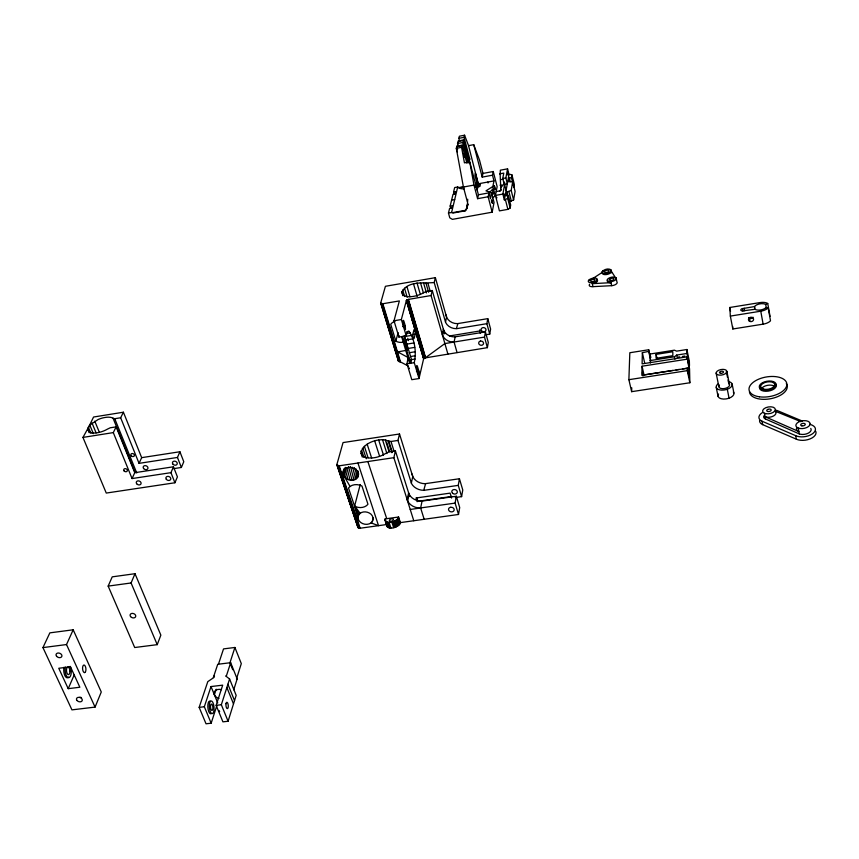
<?xml version="1.0" encoding="UTF-8"?>
<svg xmlns="http://www.w3.org/2000/svg" width="859" height="859" viewBox="0 0 859 859"><rect width="100%" height="100%" fill="white"/><g stroke="black" fill="none" stroke-linecap="round" stroke-linejoin="round"><path stroke-width="1.29" d="M408.132 356.925L407.005 363.84L411.794 379.689L419.02 378.54L414.263 362.67C416.508 352.34 414.994 340.271 409.131 331.402L408.025 331.209L407.145 332.293L406.232 335.848L398.92 337.061L394.002 320.761L399.371 300.929L382.835 303.742L380.666 303.087L385.412 286.294L435.363 277.661L434.192 282.525C423.423 283.685 408.369 280.399 401.829 291.899L402.721 294.97L406.994 296.613A14.045 6.174 -16.3 0 0 423.637 292.736L426.139 291.523L432.27 290.514L444.694 333.85M656.115 354.37L656.072 358.321L672.833 355.69L672.812 351.739L656.115 354.37L657.156 359.126M650.456 362.981L650.027 354.026L674.39 350.182L676.645 351.138L686.889 349.516L689.38 361.467L689.476 365.451L686.964 353.468L686.889 349.516M611.136 270.252L610.212 271.992A4.617 2.094 -13.1 0 1 605.434 273.613A4.617 2.094 -13.1 0 1 602.17 272.41L602.18 271.852C603.727 268.964 611.286 267.16 611.361 271.809L610.438 272.99A4.617 2.094 -13.1 0 1 605.67 274.612A4.617 2.094 -13.1 0 1 602.395 273.409L602.503 271.261M648.685 351.374L648.717 349.753L629.83 352.738L628.885 379.689L631.633 391.672L689.852 382.76L689.552 368.855L687.039 356.85L642.102 363.883L642.36 352.695L648.685 351.374L650.778 360.844M687.082 359.18L642.049 366.213L641.845 375.308L687.264 368.264L689.111 377.069L688.918 367.931L687.039 356.85M631.633 391.672L631.762 387.796M362.305 457.106L361.059 453.294L361.156 451.061L362.949 448.634L362.294 448.677C367.813 441.827 377.369 438.863 385.927 439.958L385.444 440.323L389.073 451.759M398.576 517.011C397.481 521.982 385.143 525.386 385.154 518.9L398.576 517.011L400.369 522.616C399.263 527.619 386.872 531.098 386.979 524.495L385.884 521.134M500.357 173.454L500.368 174.345M343.332 471.58C346.445 462.883 362.498 469.111 357.569 477.518C352.319 484.347 339.337 477.185 344.029 469.078M358.192 515.948L358.235 519.169A7.699 6.142 13.8 0 0 371.002 522.938C374.749 520.35 373.053 514.691 369.316 513.027A7.699 6.142 13.8 0 0 360.125 513.306L358.192 515.948L354.896 506.112M398.662 351.761L407.359 350.139M492.497 175.204L482.2 177.115L482.983 173.411L493.249 171.51L492.497 175.204L493.968 180.905L492.862 186.478L485.979 190.838L491.573 192.931L494.054 202.488L492.164 212.194L452.382 219.367L449.783 217.832L448.462 213.064L451.598 212.495L452.843 213.064L465.395 210.799L467.275 206.998L467.726 199.234M506.81 192.062L509.247 201.661L513.607 199.964L515.089 191.374L512.694 181.84L508.689 181.7L509.355 178.071L511.427 177.684L511.932 174.871L510.031 174.356L509 174.549L504.351 199.9L507.701 198.375L508.238 195.422L506.123 195.809L506.81 192.062L511.18 190.365L512.694 181.84M458.513 514.466L459.705 507.572L456.322 496.255L421.522 501.173A12.445 10.083 11.9 0 1 409.195 494.387L408.626 492.862L407.134 499.659L413.78 520.737L458.513 514.466L455.109 503.106L456.322 496.255M455.345 497.522L461.605 496.631L462.765 489.974L459.436 478.753L425.098 483.692A12.262 9.997 11.9 0 1 412.954 476.97L411.955 473.921M419.02 378.54L423.605 358.858L424.668 357.988L487.386 347.648L488.288 342.43L485.41 331.918L454.679 336.921A10.942 9.428 11.8 0 1 443.888 330.726L443.394 329.319L442.267 334.462L442.761 335.88A10.995 9.46 11.8 0 0 453.606 342.097L484.497 337.093L485.41 331.918M485.936 334.752L489.727 334.13L490.607 329.072L487.772 318.646L457.396 323.65A10.802 9.352 11.8 0 1 446.744 317.529L445.896 314.695M496.191 191.568L500.41 190.795L501.473 185.233L504.62 184.653L502.869 194.07L495.439 195.422L499.433 210.885L507.884 209.36L510.171 208.028L510.686 205.054L508.238 195.422M489.727 334.13L486.881 323.671L487.772 318.646M461.605 496.631L458.266 485.378L459.436 478.753M480.235 333.292L479.837 329.781M500.754 188.024C500.636 182.076 499.884 176.149 500.346 170.189L507.562 168.847L505.865 177.931L507.325 183.676L504.212 184.245L504.609 182.076M504.212 184.245L502.74 178.5L503.771 173.099L499.637 173.862M492.379 197.86L495.321 195.981L497.136 186.628L493.249 171.51M491.573 192.931L490.435 198.665L488.921 192.878L478.42 194.8L477.583 198.687L488.137 196.754L488.921 192.878M434.192 282.525L445.649 322.533A10.856 9.374 11.8 0 0 456.354 328.686L457.858 323.618M457.063 352.555L454.078 342.054L455.152 336.889M424.163 519.265L420.642 507.98L422.048 501.141M361.059 453.294L363.84 456.698L366.718 457.686A15.999 8.171 -17.9 0 0 382.083 455.388L388.504 452.006L395.441 451.007L393.851 457.675L339.198 465.814L336.803 464.805L343.042 442.578L399.51 433.988L397.975 440.431L411.515 483.563A12.337 10.029 11.9 0 0 423.723 490.306L425.613 483.66M477.153 190.215L477.915 186.704L474.909 175.279L475.403 173.035L479.021 186.79M461.702 140.865L459.608 141.263L458.835 138.331L459.372 136.205L464.579 135.207L468.542 145.654L478.399 184.427L480.46 184.051L479.966 186.317L477.915 186.704M442.6 335.482L443.727 330.339M445.488 322.136L446.583 317.132L435.363 277.661M475.521 187.165L476.659 181.958M477.153 179.692L477.303 179.016M455.109 503.106L420.115 508.013A12.52 10.115 11.9 0 1 407.714 501.184L409.013 493.957M411.332 483.134L412.771 476.552L399.51 433.988M466.233 209.843L467.683 203.379M466.555 209.156L467.704 204.066M466.845 208.447L467.693 204.635M467.081 207.728L467.844 204.453M384.929 519.867L385.154 518.9M464.579 135.207L464.053 137.333L469.776 159.044L469.154 161.728L463.409 139.963L458.169 140.962L457.525 143.507L458.309 146.449L460.413 146.051M447.893 354.048L431.068 295.528L432.27 290.514M451.598 212.495L457.707 186.994L458.921 187.552L463.796 186.65M372.205 521.746L373.139 517.891M448.462 213.064L449.59 208.426L451.662 208.05L452.231 205.698L450.159 206.074L450.814 208.447M450.159 206.074L453.037 194.252L455.077 193.876L455.624 191.589L453.595 191.965L454.228 194.317M453.595 191.965L454.658 187.552L457.707 186.994M410.033 363.346L410.623 360.93M415.176 334.172L414.188 338.199A2.502 0.58 80.6 0 1 413.243 337.329A2.502 0.58 80.6 0 1 412.921 333.936L413.92 329.931A2.491 0.58 80.6 0 1 414.854 330.801A2.491 0.58 80.6 0 1 415.176 334.172L412.792 334.57M478.42 194.8L469.733 161.868L464.44 162.856L461.584 147.351L462.121 145.171L456.848 146.17L456.301 148.349L463.42 187.026L467.328 201.704M468.209 163.038L462.786 142.508L463.409 139.963M457.901 144.108L458.341 142.347M456.805 148.435L457.256 146.653M360.243 484.519L354.574 506.166L358.053 518.084L356.549 517.526M398.92 337.061L399.252 335.783M404.471 341.689A8.977 7.677 14.7 0 1 395.838 341.163L398.104 332.594M406.232 335.848L401.346 319.527L406.361 300.586L408.401 299.404L431.068 295.528M356.367 478.753L358.375 471.215M357.569 477.518L358.579 473.749M352.931 480.138L355.98 468.831M354.788 479.644L357.14 470.85M350.944 480.202L354.348 467.64M348.947 479.837L352.373 467.275M347.068 479.064L350.515 466.501M345.458 477.926L348.571 466.63M344.201 476.509L346.639 467.736M343.106 473.223L344.502 468.219M345.49 467.393L343.396 474.909L350.064 486.462A10.244 8.236 14.4 0 1 361.961 486.033L367.974 504.244A10.211 8.203 14.3 0 1 355.744 506.692L354.574 506.166L348.496 487.998L350.064 486.462M134.756 472.697L173.464 466.791L170.952 472.665L132.061 478.56L134.756 472.697L116.137 426.88L110.274 427.771L107.6 429.049A14.302 6.357 -21.8 0 1 91.312 432.775L89.304 432.013L87.715 429.049L93.567 417.023L123.406 412.213L141.671 457.654L139.051 463.355L177.469 457.45L179.907 451.748L141.671 457.654M211.164 723.203L204.324 706.742L211.024 686.556L222.685 685.149L216.146 705.346L222.921 721.839L228.086 721.249L236.171 695.35L229.589 678.986L225.681 675.969L226.4 675.872L230.674 662.686L217.735 664.286L213.354 677.472L214.074 677.375L207.792 681.638L199.159 707.354L206.031 723.793L211.164 723.203L216.908 705.443M236.816 677.837L241.304 663.62L234.904 647.471L223.533 648.899L218.454 664.2M233.745 689.788L237.159 678.932L230.674 662.686M228.086 721.249L221.332 704.734L229.589 678.986M234.904 647.471L229.954 662.772L232.735 669.73M214.385 694.759L216.2 689.208M496.942 197.849L496.427 197.108M157.218 644.658L160.858 635.155L135.003 573.705L112.228 576.851L108.159 586.106L134.702 647.525L157.218 644.658L131.083 582.971L135.003 573.705M95.07 707.097L101.276 691.989L73.187 629.797L49.854 632.858L42.95 647.6L71.941 709.867L95.07 707.097L66.519 644.551L73.187 629.797M123.406 412.213L120.657 417.764L114.741 418.72L113.055 418.204A14.302 6.357 -21.8 0 0 98.151 419.493L89.787 425.076L82.947 437.414L106.269 493.066L174.925 482.769L177.416 476.863L173.464 466.791M173.582 468.649L181.367 467.468L183.783 461.734L179.907 451.748M68.205 688.671L58.756 668.27L70.47 666.799L79.844 687.243L68.205 688.671L74.239 674.841M132.061 478.56L113.302 432.603L116.137 426.88M754.975 309.154L754.739 306.223A6.421 3.082 -10.3 0 1 765.691 304.451L767.742 303.495L770.051 316.37M385.444 440.323L390.985 441.483L397.975 440.431M649.93 360.608L674.444 356.764L676.688 355.078L686.964 353.468M592.721 278.584L602.256 272.367M491.165 194.07L493.13 192.824L494.58 193.135L491.638 195.014M499.702 191.031L501.538 189.86M488.696 192.448L493.603 189.334M367.158 444.189L371.668 458.126M367.877 461.584L386.743 518.675M458.835 138.331L464.053 137.333M457.525 143.507L462.786 142.508M467.693 159.441L469.776 159.044M468.542 145.654L473.728 144.666L479.515 160.096L482.983 173.411M456.301 148.349L461.584 147.351M457.643 149.133L456.58 149.326L457.267 151.871M466.416 154.599L467.457 154.405L468.735 159.248M502.74 178.5L505.865 177.931M478.549 183.751L493.968 180.905M501.087 179.574L503.159 179.187M463.42 187.026L473.985 185.082L477.583 198.687M463.699 187.101L458.813 188.003A10.995 9.964 13.5 0 0 464.075 188.83M451.609 200.126L454.69 199.556M452.961 212.592L465.503 210.315A11.307 10.168 13.5 0 1 464.536 211.174M592.044 282.665L595.437 281.655A4.639 2.115 -13.4 0 0 597.22 279.078A4.639 2.115 -13.4 0 0 593.548 278.123L592.366 278.327A4.639 2.115 -13.4 0 0 588.265 281.161A4.639 2.115 -13.4 0 0 592.044 282.665L592.978 286.648L611.694 285.682A4.66 2.137 -13 0 0 616.032 284.2A4.66 2.137 -13 0 0 616.934 281.902L616.032 277.887L613.734 277.049A4.66 2.126 -13.1 0 0 609.181 278.015L608.279 278.541A4.66 2.126 -13.1 0 0 608.118 281.376A4.66 2.126 -13.1 0 0 613.884 280.882A4.66 2.126 -13.1 0 0 616.032 277.887M394.002 320.761L401.346 319.527M402.839 326.184L405.265 325.776L405.512 329.502A2.545 0.601 80.5 0 1 404.643 328.417L403.365 324.122A2.545 0.601 80.5 0 1 403.043 320.675A2.545 0.601 80.5 0 1 404.02 321.599L405.265 325.776M403 326.785L405.427 326.377M406.715 331.799L409.131 331.402M406.758 333.432L410.377 332.83M411.654 335.386L404.428 336.578L407.102 346.349M456.816 328.643L486.881 323.671M405.652 340.046L412.857 338.854M449.44 335.966L479.612 330.994M406.694 344.148L413.909 342.966M454.078 342.054L444.876 343.568L425.602 357.666L408.401 299.404M407.499 348.561L414.704 347.38M409.195 352.738L415.198 351.761M410.538 356.528L415.348 355.755M398.694 351.556L397.427 351.761L408.959 357.988M754.503 306.577L742.026 308.692A2.706 1.299 -10.6 0 0 742.197 310.947L755.007 309.294A6.421 3.082 -10.3 0 0 760.644 309.949A6.421 3.082 -10.3 0 0 765.992 307.522L768.182 307.801L770.512 320.815L769.267 321.878A8.944 4.349 -10.2 0 1 763.125 324.154L732.834 328.986L730.354 316.091L729.796 307.479L759.947 302.593A8.987 4.306 -10.3 0 1 766.325 302.83L767.731 303.452M407.907 360.222L409.668 359.932M410.913 359.728L415.133 359.041M407.005 363.84L414.263 362.67M730.354 316.091L760.763 311.194A8.987 4.306 -10.3 0 0 766.937 308.907L768.182 307.801M416.465 371.55L418.859 371.163A2.502 0.58 80.9 0 1 419.256 374.621L419.16 374.921A2.502 0.58 80.9 0 1 418.344 374.062L416.916 369.306A2.513 0.591 80.9 0 1 416.594 365.891A2.513 0.591 80.9 0 1 417.538 366.707L418.859 371.163M82.947 437.414L113.302 432.603M679.716 356.861L677.15 357.269L676.688 355.078M682.282 356.464L684.848 356.055M672.812 370.433L644.003 374.9L642.049 366.213M676.033 369.928L679.244 369.434M682.465 368.93L688.918 367.931M628.885 379.689L687.318 370.648L687.264 368.264M424.249 490.274L458.266 485.378M451.877 496.448L417.861 501.291L416.712 497.619M410.226 509.462L420.642 507.98M389.331 522.336L390.909 522.122M357.72 526.825L358.396 527.877L360.146 528.231L386.979 524.495M400.369 522.616L413.78 520.737M108.159 586.106L131.083 582.971M42.95 647.6L66.519 644.551M213.773 676.216L214.492 676.119M236.45 679.018L237.159 678.932M199.159 707.354L204.324 706.742M216.146 705.346L221.332 704.734M398.254 360.769L408.519 366.138M500.024 185.168L502.526 186.081M371.056 522.895L378.529 525.665L357.935 463.022M775.29 411.257L800.964 421.672M802.467 421.125L777.953 410.86A11.242 5.992 -9.6 0 0 775.677 410.162M809.822 424.206L812.27 425.226A11.521 6.238 -8.7 0 1 811.895 434.182A11.521 6.238 -8.7 0 1 795.692 435.674L762.03 421.221A11.242 5.992 -9.6 0 1 762.277 412.642M759.549 420.706A11.231 6.013 -9.5 0 0 762.674 424.647L796.314 439.153A11.511 6.249 -8.7 0 0 810.091 438.906A11.511 6.249 -8.7 0 0 815.717 431.261M763.876 415.874A6.421 3.425 -9.6 0 0 765.519 419.02L799.289 433.913A7.205 3.898 -8.7 0 0 807.997 433.29A7.205 3.898 -8.7 0 0 810.767 428.437M615.731 278.477L616.257 278.896L611.361 271.251M355.014 506.359L360.125 513.306M354.971 506.338L358.933 514.509M88.316 427.127L90.871 433.28M87.715 429.049L89.25 432.743M92.02 423.025L96.09 432.85M89.787 425.076L93.352 433.677M94.769 421.178L99.333 432.217M211.024 686.556L217.735 702.909M114.741 418.72L136.742 472.944M113.055 418.204L135.056 472.386M120.657 417.764L139.051 463.355M227.914 684.236L234.528 700.622M226.862 687.49L233.498 703.897M170.952 472.665L174.925 482.769M177.469 457.45L181.367 467.468M407.531 500.754L393.851 457.675M339.198 465.814L360.146 528.231M338.682 465.814L359.642 528.221M338.21 465.761L359.169 528.156M337.791 465.653L358.751 528.038M337.426 465.503L358.396 527.877M337.147 465.31L358.106 527.673M336.76 464.504L357.902 527.415M361.811 451.007L363.883 457.364M361.156 451.061L362.82 456.14M364.377 446.315L368.082 457.729M389.073 522.358L390.899 527.974M388.214 522.347L390.04 527.952M387.42 522.24L389.245 527.845M362.949 448.634L366.256 458.781M386.711 522.057L388.536 527.662M386.099 521.778L387.924 527.383M385.605 521.434L387.43 527.029M384.907 520.028L387.065 526.621M395.301 520.747L397.105 526.363M394.474 521.155L396.289 526.771M393.605 521.499L395.419 527.115M392.713 521.778L394.528 527.394M391.801 521.993L393.626 527.598M374.653 440.817L379.528 456.032M398.447 517.558L400.24 523.174M398.189 518.127L399.993 523.732M397.814 518.696L399.618 524.301M397.33 519.255L399.134 524.86M396.74 519.792L398.544 525.397M396.053 520.286L397.867 525.901M378.647 439.926L383.501 455.141M382.491 439.636L386.926 453.595M390.985 441.483L394.195 451.673M388.73 440.871L392.348 452.328M388.247 441.247L391.865 452.704M386.733 442.492L389.557 451.394M395.441 451.007L409.775 496.523M417.13 501.688L415.981 498.005L450.105 493.13L451.587 498.059M381.954 303.742L399.585 361.703M381.579 303.689L399.21 361.639M381.246 303.581L398.887 361.532M380.988 303.452L398.63 361.381M380.623 302.862L398.426 361.209M395.838 341.163L390.716 324.294A8.998 7.71 14.9 0 1 394.947 321.416M382.835 303.742L400.455 361.725M382.373 303.764L400.004 361.736M402.581 336.449L410.634 363.25L411.515 359.631L404.267 335.45M401.604 336.61L409.668 363.411M405.18 340.636L407.853 349.549M408.154 299.469L425.355 357.731M404.535 288.237L407.187 297.214M407.907 299.544L425.119 357.795M407.671 299.63L424.883 357.892M407.445 299.727L424.668 357.988M407.23 299.834L424.453 358.096M407.037 299.952L424.26 358.214M406.855 300.07L424.088 358.332M406.694 300.199L423.927 358.461M406.554 300.328L423.798 358.59M406.447 300.457L423.691 358.729M406.361 300.586L423.605 358.858M402.753 290.084L404.653 296.505M401.829 291.899L402.968 295.754M406.93 286.541L409.947 296.795M413.48 283.738L417.227 296.548M420.416 282.547L423.39 292.801M417.002 282.912L420.362 294.454M426 283.223L428.587 292.232M423.476 282.643L426.451 292.919M428.018 283.588L430.241 291.308M484.497 337.093L487.386 347.648M456.848 146.17L457.375 148.145M462.121 145.171L466.888 163.178M463.484 153.482L464.494 157.304M473.728 144.666L482.2 177.115M487.815 182.044L488.062 182.988M488.137 196.754L492.164 212.194M492.862 186.478L495.321 195.981M492.143 189.023L493.13 192.824M505.414 199.707L507.884 209.36M502.869 194.07L504.351 199.9M508.904 191.675L511.352 201.285M504.62 184.653L506.091 190.43M507.701 198.375L510.171 208.028M511.427 177.684L513.811 187.176L514.316 184.341L511.932 174.871M507.562 168.847L509 174.549M509.355 178.071L510.257 181.625M511.18 190.365L513.607 199.964M589.306 279.669L589.542 280.657M603.082 270.692L603.308 271.68M602.18 271.852L602.406 273.012M610.846 269.769L611.522 272.754M610.813 271.401L611.039 272.4M610.266 269.393L610.717 271.38M610.663 271.551L610.889 272.55M610.781 281.666L611.694 285.682M642.36 352.695L644.744 363.336M650.027 354.026L650.821 357.58M648.717 349.753L650.284 356.839M674.444 356.764L674.959 359.148M687.318 370.648L689.852 382.76M716.234 387.388L718.027 396.3M716.127 373.074L718.833 386.55M727.294 389.245L729.066 398.2M732.147 384.07L733.897 393.003M726.886 371.421A5.455 2.781 -10.8 0 1 718.962 375.093A5.455 2.781 -10.8 0 1 718.682 370.261A5.455 2.781 -10.8 0 1 726.886 371.421L729.538 384.918M726.327 371.367L727.53 377.488M728.013 379.946L728.496 382.395M729.796 307.479L730.537 311.323M742.509 308.51L742.992 311.087M762.03 421.221L762.674 424.647M764.456 413.286L765.519 419.02M744.184 308.241L744.667 310.818M469.733 161.868L473.985 185.082M760.763 311.194L763.125 324.154M765.691 304.451L766.389 308.327M795.692 435.674L796.314 439.153M798.258 428.083L799.289 433.913M642.779 375.877L642.521 372.548L643.294 375.662M749.66 318.345L749.918 321.449M732.673 326.506L732.834 328.986M729.033 381.686A8.128 4.198 -10.7 0 1 730.59 387.452A8.128 4.198 -10.7 0 1 719.327 389.803A8.128 4.198 -10.7 0 1 717.823 384.037M733.339 392.005A8.107 4.231 -10.6 0 1 726.005 398.941A8.107 4.231 -10.6 0 1 718.564 394.034M728.743 383.619A5.422 2.802 -10.7 0 1 727.756 387.377A5.422 2.802 -10.7 0 1 720.862 388.418A5.422 2.802 -10.7 0 1 719.477 385.025M761.708 388.461A7.108 3.694 -9.7 0 1 768.032 385.251A7.108 3.694 -9.7 0 1 774.689 386.582M786.307 383.619A19.123 9.943 -9.7 0 1 771.758 398.49A19.123 9.943 -9.7 0 1 749.445 391.779M775.516 383.876A8.493 4.413 -9.8 0 1 768.225 391.124A8.493 4.413 -9.8 0 1 760.022 386.131M775.086 411.343A6.421 3.415 -9.6 0 1 773.476 416.014A6.421 3.415 -9.6 0 1 765.101 416.733L798.881 431.583A7.205 3.887 -8.7 0 1 796.594 428.115M753.053 317.218A2.556 2.19 -5.3 0 1 748.651 317.637M592.978 286.648A4.628 2.115 -13.4 0 1 589.618 284.243M596.726 279.443A4.639 2.115 -13.4 0 1 595.674 282.654L592.28 283.663L611.007 282.675A4.66 2.137 -13 0 1 607.839 280.141M64.028 667.228A6.818 3.039 85.3 0 0 63.781 668.828L63.738 670.578A6.818 3.039 85.3 0 0 67.077 677.805L67.861 677.676A6.818 3.039 85.3 0 0 68.58 677.096M65.391 667.056A6.818 3.039 85.3 0 0 65.144 668.656L65.112 670.407A6.818 3.039 85.3 0 0 68.441 677.633L69.225 677.504A6.818 3.039 85.3 0 0 71.2 673.005L71.243 671.266A6.818 3.039 85.3 0 0 70.17 666.348M81.465 697.572A2.996 2.137 19.7 0 1 79.984 697.143M211.217 713.668A6.41 2.352 85 0 1 207.846 707.161A6.41 2.352 85 0 1 210.487 701.352M218.948 698.453A6.238 4.574 16.4 0 1 214.213 692.322A6.238 4.574 16.4 0 1 221.461 689.659M219.657 711.628A6.421 2.319 85 0 1 219.109 710.554M409.324 368.597A2.513 0.591 80.9 0 1 409.292 367.996M406.049 341.034A5.347 1.267 80.6 0 1 405.341 338.682M408.454 340.636A5.347 1.256 80.6 0 1 407.746 338.285M69.88 671.072L69.858 672.039A3.78 1.675 85.3 0 1 68.763 674.53L68.333 674.594A3.78 1.675 85.3 0 1 66.487 670.6L66.508 669.633A3.78 1.675 85.3 0 1 67.614 667.142L68.044 667.078A3.78 1.675 85.3 0 1 69.88 671.072M507.583 172.111L508.195 175.107L507.583 172.111M503.599 193.597L504.222 196.657L503.599 193.597M492.583 203.196C490.714 203.186 491.627 195.186 492.583 203.196M494.344 185.565L495.171 189.56L494.344 185.565M604.489 271.423L604.392 271.712A2.309 1.042 -13.1 0 0 606.003 272.475A2.309 1.042 -13.1 0 0 608.58 271.541L608.816 271.24A2.309 1.042 -13.1 0 0 607.302 270.188A2.309 1.042 -13.1 0 0 604.489 271.423M610.126 278.864L609.75 279.154A2.33 1.063 -13.1 0 0 609.686 280.249L610.04 280.41A2.33 1.063 -13.1 0 0 613.262 279.873A2.33 1.063 -13.1 0 0 613.347 278.316L612.886 278.219A2.33 1.063 -13.1 0 0 610.126 278.864M767.742 409.432L767.302 409.689A2.255 1.192 -9.6 0 0 767.248 411.289A2.255 1.192 -9.6 0 0 770.158 411.171L770.609 410.913A2.255 1.192 -9.6 0 0 770.652 409.313A2.255 1.192 -9.6 0 0 767.742 409.432M480.546 341.055L479.934 341.227A2.491 2.137 10.1 0 0 481.706 345.275L482.307 345.103A2.491 2.137 10.1 0 0 480.546 341.055M592.667 279.336L592.087 279.497A2.319 1.052 -13.4 0 0 591.153 281.441A2.319 1.052 -13.4 0 0 594.9 280.399A2.319 1.052 -13.4 0 0 592.667 279.336M450.664 507.293L449.987 507.476A2.835 2.276 10.5 0 0 448.742 510.246A2.835 2.276 10.5 0 0 452.038 511.835L452.725 511.653A2.835 2.276 10.5 0 0 453.971 508.893A2.835 2.276 10.5 0 0 450.664 507.293M84.687 672.565L84.257 672.543A3.78 1.654 85.1 0 1 82.593 668.731A3.78 1.654 85.1 0 1 83.828 665.07L84.257 665.091A3.78 1.654 85.1 0 1 85.911 668.914A3.78 1.654 85.1 0 1 84.687 672.565M720.551 373.311A2.04 1.042 -10.8 0 0 723.514 371.947A2.04 1.042 -10.8 0 0 720.454 371.507A2.04 1.042 -10.8 0 0 720.551 373.311M763.63 389.138A7.119 3.694 -9.8 0 0 774.7 385.036A7.119 3.694 -9.8 0 0 764.725 382.566A7.119 3.694 -9.8 0 0 763.63 389.138M759.453 396.804A19.145 9.932 -9.8 0 0 786.844 383.833A19.145 9.932 -9.8 0 0 757.52 379.689A19.145 9.932 -9.8 0 0 759.453 396.804M762.856 389.836A8.493 4.402 -9.8 0 0 776.064 384.939A8.493 4.402 -9.8 0 0 764.145 381.987A8.493 4.402 -9.8 0 0 762.856 389.836M765.798 413.684A6.432 3.415 -9.6 0 0 775.323 409.528A6.432 3.415 -9.6 0 0 765.745 407.724A6.432 3.415 -9.6 0 0 765.798 413.684M799.858 428.491A7.216 3.887 -8.8 0 0 810.134 423.573A7.216 3.887 -8.8 0 0 798.988 421.823A7.216 3.887 -8.8 0 0 799.858 428.491M801.876 425.839A2.309 1.246 -8.8 0 0 805.28 424.346A2.309 1.246 -8.8 0 0 801.801 423.67A2.309 1.246 -8.8 0 0 801.876 425.839M749.349 321.148A2.566 2.19 -5.3 0 0 753.536 319.773A2.566 2.19 -5.3 0 0 750.143 317.401A2.566 2.19 -5.3 0 0 749.349 321.148M77.009 700.482A2.996 2.147 19.7 0 0 82.035 700.933A2.996 2.147 19.7 0 0 79.092 697.336A2.996 2.147 19.7 0 0 77.009 700.482M56.587 656.276A3.06 2.212 20.8 0 0 61.687 656.716A3.06 2.212 20.8 0 0 58.67 653.012A3.06 2.212 20.8 0 0 56.587 656.276M209.446 703.854A6.41 2.352 85 0 0 212.076 713.657A6.41 2.352 85 0 0 213.547 704.294A6.41 2.352 85 0 0 209.446 703.854M210.573 705.561A3.189 1.17 85 0 0 211.883 710.436A3.189 1.17 85 0 0 212.624 705.787A3.189 1.17 85 0 0 210.573 705.561M226.003 703.736A3.2 1.149 84.9 0 0 227.302 708.632A3.2 1.149 84.9 0 0 228.011 703.972A3.2 1.149 84.9 0 0 226.003 703.736M130.579 616.579A2.91 2.169 19.7 0 0 135.486 616.987A2.91 2.169 19.7 0 0 132.683 613.401A2.91 2.169 19.7 0 0 130.579 616.579M452.564 493.259A2.792 2.266 10.5 0 0 457.213 492.594A2.792 2.266 10.5 0 0 453.885 489.555A2.792 2.266 10.5 0 0 452.564 493.259M390.587 521.316A2.115 1.16 -18.3 0 0 393.401 519.437A2.115 1.16 -18.3 0 0 390.158 519.351A2.115 1.16 -18.3 0 0 390.587 521.316M481.781 331.091A2.459 2.115 10.1 0 0 485.893 330.414A2.459 2.115 10.1 0 0 482.983 327.612A2.459 2.115 10.1 0 0 481.781 331.091M131.277 455.85A1.858 1.46 22.7 0 0 134.337 455.785A1.858 1.46 22.7 0 0 132.286 453.52A1.858 1.46 22.7 0 0 131.277 455.85M124.158 470.99A1.879 1.471 22.6 0 0 127.261 470.936A1.879 1.471 22.6 0 0 125.178 468.649A1.879 1.471 22.6 0 0 124.158 470.99M172.852 464.032A2.47 1.954 21.3 0 0 177.018 464.343A2.47 1.954 21.3 0 0 174.688 461.154A2.47 1.954 21.3 0 0 172.852 464.032M143.593 468.499A2.47 1.933 22.1 0 0 147.737 468.821A2.47 1.933 22.1 0 0 145.386 465.642A2.47 1.933 22.1 0 0 143.593 468.499M136.678 483.746A2.502 1.954 21.9 0 0 140.876 484.068A2.502 1.954 21.9 0 0 138.482 480.868A2.502 1.954 21.9 0 0 136.678 483.746M166.302 479.279A2.502 1.965 21.2 0 0 170.522 479.601A2.502 1.965 21.2 0 0 168.149 476.38A2.502 1.965 21.2 0 0 166.302 479.279"/></g></svg>
